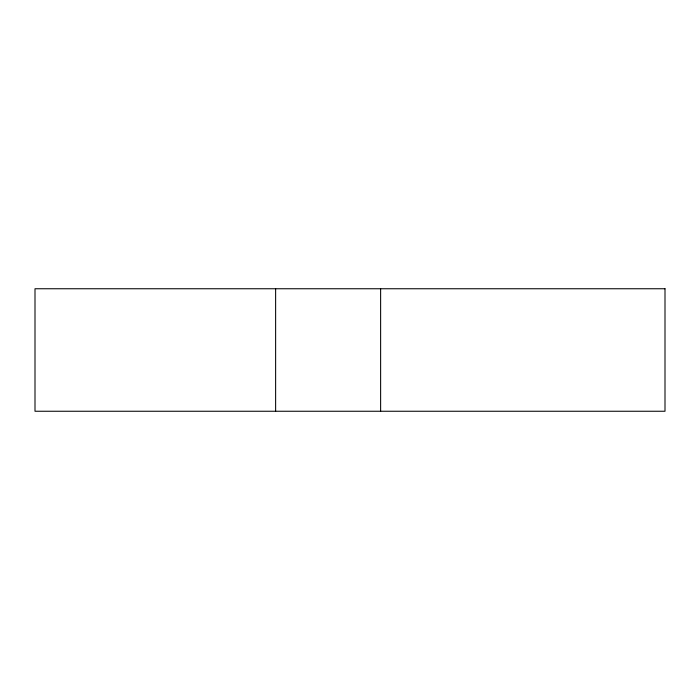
<?xml version="1.0" encoding="UTF-8"?>
<svg xmlns="http://www.w3.org/2000/svg" width="700" height="700" viewBox="0 0 700 700"><rect width="100%" height="100%" fill="white"/><g stroke="black" fill="none" stroke-linecap="round" stroke-linejoin="round"><path stroke-width="1.05" d="M380.625 288.75L380.625 411.25M275.625 288.75L275.625 411.25M665 288.75L35 288.75L35 411.25L665 411.25L665 288.75"/></g></svg>
